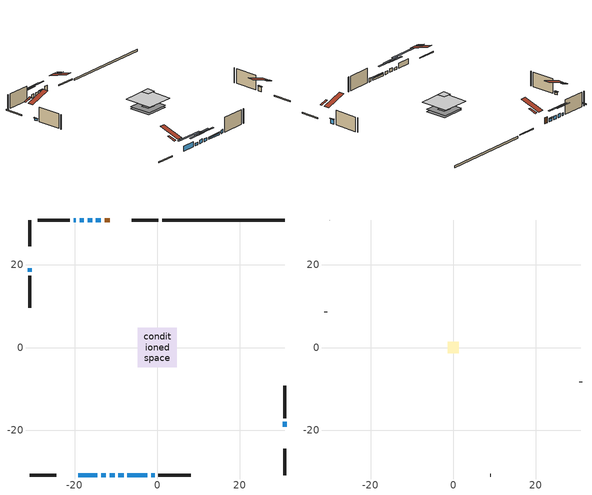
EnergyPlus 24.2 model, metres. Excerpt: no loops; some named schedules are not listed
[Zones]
conditioned space
 floor outside (Floor1 construction): -1.34,-1.34 -1.34,1.34 1.34,1.34 1.34,-1.34 z0.61
 floor adiabatic (Floor3 construction): -3.72,-3.72 -3.72,3.72 3.72,3.72 3.72,-3.72 z0.61
 floor adiabatic (AdiabaticFloorConstruction): -4.76,-4.76 -4.76,4.76 4.76,4.76 4.76,-4.76 z3.05
 floor foundation (Slab1 construction): -3.87,-3.57 -3.87,3.57 3.87,3.57 3.87,-3.57 z0
 wall outside (RimJoist1 construction): 0.22,30.9 -6.16,30.9 / -30.9,-30.9 -24.52,-30.9 / -30.9,30.9 -30.9,24.52 / 30.9,-30.9 30.9,-24.52 z0.61:0.91
 wall outside (AdiabaticWallConstruction 1): -11.49,30.9 -12.78,30.9 z0.61:2.64
 wall outside (AdiabaticWallConstruction): -13.71,30.9 -14.85,30.9 z0.61:1.63; 30.9,-19.19 30.9,-18.02 z0.61:2.08; -15.78,30.9 -16.85,30.9 z0.61:1.78; -17.77,30.9 -18.79,30.9 / -11.54,-30.9 -10.32,-30.9 / -1.44,-30.9 -0.66,-30.9 z0.61:1.83; -19.72,30.9 -20.23,30.9 z0.61:1.43; -30.9,19.19 -30.9,18.33 z0.61:1.27; -19.19,-30.9 -14.54,-30.9 z0.61:2.29; -13.62,-30.9 -12.47,-30.9 z0.61:1.37; -9.39,-30.9 -8.17,-30.9 z0.61:1.51; -7.25,-30.9 -2.37,-30.9 z0.61:1.22
 wall outside (Wall1 construction): -21.16,30.9 -28.95,30.9 / 0.27,-30.9 8.06,-30.9 / -30.9,17.4 -30.9,9.61 / 30.9,-17.09 30.9,-9.3 z0.61:5.49
 wall foundation (FoundationWall1 construction): 30.9,30.9 1.15,30.9 z0:0.61
 window (WindowConstruction): -13.71,30.9 -14.85,30.9 z0.61:1.62
 window (WindowConstruction 4): 30.9,-19.19 30.9,-18.02 z0.61:2.08
 window (WindowConstruction 5): -15.78,30.9 -16.85,30.9 z0.61:1.78
 window (WindowConstruction 6): -17.77,30.9 -18.79,30.9 z0.61:1.83
 window (WindowConstruction 7): -19.72,30.9 -20.23,30.9 z0.61:1.42
 window (WindowConstruction 8): -30.9,19.19 -30.9,18.33 z0.61:1.27
 window (WindowConstruction 9): -19.19,-30.9 -14.54,-30.9 z0.61:2.29
 window (WindowConstruction 10): -13.61,-30.9 -12.47,-30.9 z0.61:1.37
 window (WindowConstruction 1): -11.54,-30.9 -10.32,-30.9 z0.61:1.83
 window (WindowConstruction 2): -9.39,-30.9 -8.17,-30.9 z0.61:1.51
 window (WindowConstruction 3): -7.25,-30.9 -2.37,-30.9 z0.61:1.22
 window (WindowConstruction 11): -1.44,-30.9 -0.66,-30.9 z0.61:1.83
 door (Door): -11.49,30.9 -12.78,30.9 z0.61:2.64
 ceiling adiabatic (AdiabaticFloorConstruction): 4.76,-4.76 4.76,4.76 -4.76,4.76 -4.76,-4.76 z3.05
 roof outside (Roof2 construction): -10.56,30.9,5.49 -10.56,23.85,7.84 -8.7,23.85,7.84 -8.7,30.9,5.49; -20.12,-30.9,5.49 -20.12,-23.85,7.84 -21.98,-23.85,7.84 -21.98,-30.9,5.49; -30.9,20.12,5.49 -23.85,20.12,7.84 -23.85,21.98,7.84 -30.9,21.98,5.49; 30.9,-20.12,5.49 23.85,-20.12,7.84 23.85,-21.98,7.84 30.9,-21.98,5.49
attic - vented
 floor to conditioned space (Floor2 construction Reversed): -1.34,-1.34 -1.34,1.34 1.34,1.34 1.34,-1.34 z5.49
 wall outside (Wall4 construction): -29.88,30.9 -29.97,30.9 / 8.99,-30.9 9.08,-30.9 / -30.9,8.68 -30.9,8.58 / 30.9,-8.38 30.9,-8.28 z0.61:5.49
 roof outside (Roof1 construction): -7.77,30.9,5.49 -7.77,28.3,6.35 -7.08,28.3,6.35 -7.08,30.9,5.49; -22.91,-30.9,5.49 -22.91,-28.3,6.35 -23.59,-28.3,6.35 -23.59,-30.9,5.49; -30.9,22.91,5.49 -28.3,22.91,6.35 -28.3,23.59,6.35 -30.9,23.59,5.49; 30.9,-22.91,5.49 28.3,-22.91,6.35 28.3,-23.59,6.35 30.9,-23.59,5.49
shading: -15.05,30.9 -13.51,30.9 -13.51,31.31 -15.05,31.31 z1.83; 30.9,-17.82 30.9,-19.39 31.31,-19.39 31.31,-17.82 z2.28; -19.47,30.9 -13.16,30.9 -13.16,31.31 -19.47,31.31 z4.4; -21.41,30.9 -15.15,30.9 -15.15,31.31 -21.41,31.31 z4.45; -22.85,30.9 -17.1,30.9 -17.1,31.31 -22.85,31.31 z4.05; -30.9,18.13 -30.9,19.39 -31.31,19.39 -31.31,18.13 z1.47; -11.92,-30.9 -21.81,-30.9 -21.81,-31.31 -11.92,-31.31 z4.91; -9.85,-30.9 -16.24,-30.9 -16.24,-31.31 -9.85,-31.31 z3.99; -7.7,-30.9 -14.16,-30.9 -14.16,-31.31 -7.7,-31.31 z4.45; -5.55,-30.9 -12.01,-30.9 -12.01,-31.31 -5.55,-31.31 z4.13; -2.17,-30.9 -7.45,-30.9 -7.45,-31.31 -2.17,-31.31 z1.42
[Building]
Building 1: Terrain=Suburbs
[Site:Location]
Quebec Intl AP_QC: Latitude {deg}=46.8; Longitude {deg}=-71.38; Time Zone {hr}=-5; Elevation {m}=74; Keep Site Location Information=Yes
[Site:GroundTemperature:Shallow]
0.0108218, -2.24938, -2.43038, -1.3578, 2.94801, 7.23376, 10.9493, 13.303, 13.5029, 11.5886, 7.96783, 3.81355
[Site:WaterMainsTemperature]
Calculation Method=Schedule; Temperature Schedule=mains temperature schedule
[Material] Roughness=Rough; Thermal Absorptance=0.9
Name | Thickness {m} | Conductivity {W/m-K} | Density {kg/m3} | Specific Heat {J/kg-K} | Solar Absorptance | Visible Absorptance
asphalt or fiberglass shingles | 0.00635 | 0.162714 | 1121.4 | 1465.45 | 0.4 | 0.4
ceiling stud and cavity | 0.1397 | 0.113339 | 65.682 | 1177.47 | 0.7 | 0.7
concrete 4.0 in. | 0.1016 | 1.803125 | 2242.8 | 837.4 | 0.7 | 0.7
concrete 8.0 in. | 0.2032 | 1.803125 | 2242.8 | 837.4 | 0.7 | 0.7
door material | 0.04445 | 0.0451087 | 512.64 | 1214.23 | 0.7 | 0.7
exterior vertical ins | 0.00171011 | 0.029427 | 32.04 | 1214.23 | 0.7 | 0.7
floor covering | 0.0127 | 0.0433444 | 54.468 | 1339.84 | 0.6 | 0.6
floor covering 1 | 0.0127 | 9.015625 | 54.468 | 1339.84 | 0.6 | 0.6
floor rigid ins; wall rigid ins | 0.512978 | 0.029427 | 32.04 | 1214.23 | 0.7 | 0.7
floor stud and cavity | 0.1397 | 0.104778 | 92.3553 | 1139.71 | 0.7 | 0.7
floor stud and cavity 1 | 0.0889 | 0.340671 | 50.32683 | 1063.81 | 0.7 | 0.7
floor stud and cavity 2 | 0.1397 | 1.75129 | 37.0049 | 1207.88 | 0.7 | 0.7
furniture material conditioned space 1 | 0.1524 | 0.115458 | 640.8 | 1214.23 | 0.6 | 0.6
gypsum board | 0.0127 | 0.160291 | 801 | 837.4 | 0.6 | 0.6
gypsum board 1 | 0.0127 | 0.160291 | 801 | 837.4 | 0.7 | 0.7
osb sheathing 0.5 in. | 0.0127 | 0.115458 | 512.64 | 1214.23 | 0.7 | 0.7
osb sheathing 0.75 in. | 0.01905 | 0.115458 | 512.64 | 1214.23 | 0.7 | 0.7
rim joist stud and cavity | 0.0508 | 0.177588 | 50.32683 | 1063.81 | 0.6 | 0.6
roof stud and cavity | 0.2032 | 0.162356 | 78.34581 | 1123.46 | 0.7 | 0.7
slab rigid ins | 0.0515041 | 0.029427 | 32.04 | 1214.23 | 0.7 | 0.7
wall stud and cavity | 0.1397 | 0.232668 | 139.0536 | 1170.24 | 0.7 | 0.7
wall stud and cavity 1 | 0.0889 | 6.1454 | 50.32683 | 1063.81 | 0.6 | 0.6
wall stud and cavity 2 | 0.0889 | 0.380278 | 52.3479 | 1209.89 | 0.7 | 0.7
wall stud and cavity 3 | 0.0889 | 0.391764 | 83.0341 | 1211.67 | 0.7 | 0.7
wood siding | 0.0254 | 0.102417 | 544.68 | 1172.36 | 0.4 | 0.4
wood siding 1 | 0.00254 | 0.102417 | 544.68 | 1172.36 | 0.4 | 0.4
wood siding 2; wood siding 3; wood siding 4 | 0.0254 | 0.102417 | 544.68 | 1172.36 | 0.7 | 0.7
[WindowMaterial:SimpleGlazingSystem]
Name | U-Factor {W/m2-K} | Solar Heat Gain Coefficient
WindowMaterial | 3.30232 | 0.65
WindowMaterial 1 | 3.30119 | 0.67
WindowMaterial 10 | 6.78351 | 0.73
WindowMaterial 2 | 3.30346 | 0.65
WindowMaterial 3 | 3.308 | 0.62
WindowMaterial 4 | 3.30005 | 0.67
WindowMaterial 5 | 3.30232 | 0.66
WindowMaterial 6 | 3.30687 | 0.58
WindowMaterial 7 | 3.30573 | 0.61
WindowMaterial 8 | 3.296079 | 0.7
WindowMaterial 9 | 3.304596 | 0.64
[Construction]
AdiabaticFloorConstruction: floor stud and cavity 2, floor rigid ins, osb sheathing 0.75 in., floor covering
AdiabaticWallConstruction: wood siding 3, wall rigid ins, wall stud and cavity 2, gypsum board
AdiabaticWallConstruction 1: wood siding 4, wall rigid ins, wall stud and cavity 2, gypsum board
Door: door material
Floor1 construction: floor stud and cavity, osb sheathing 0.75 in., floor covering
Floor2 construction Reversed: gypsum board, ceiling stud and cavity
Floor3 construction: floor stud and cavity 1, floor covering 1
FoundationWall1 construction: concrete 8.0 in., gypsum board 1
furniture construction conditioned space 1: furniture material conditioned space 1
PartitionWallConstruction: gypsum board, wall stud and cavity 3, gypsum board
RimJoist1 construction: wood siding 2, rim joist stud and cavity
Roof1 construction: asphalt or fiberglass shingles
Roof2 construction: asphalt or fiberglass shingles, osb sheathing 0.75 in., roof stud and cavity, gypsum board
Slab1 construction: slab rigid ins, concrete 4.0 in.
Wall1 construction: wood siding, osb sheathing 0.5 in., wall stud and cavity, gypsum board
Wall4 construction: wood siding 1, wall stud and cavity 1
WindowConstruction: WindowMaterial
WindowConstruction 1: WindowMaterial 1
WindowConstruction 10: WindowMaterial 9
WindowConstruction 11: WindowMaterial 10
WindowConstruction 2: WindowMaterial 2
WindowConstruction 3: WindowMaterial 3
WindowConstruction 4: WindowMaterial 4
WindowConstruction 5; WindowConstruction 6: WindowMaterial 5
WindowConstruction 7: WindowMaterial 6
WindowConstruction 8: WindowMaterial 7
WindowConstruction 9: WindowMaterial 8
[Zone] Multiplier=1; Part of Total Floor Area=Yes
Name | Volume {m3}
attic - vented | 1.00765
conditioned space | 506.5
[Space]
Name | Zone | Volume {m3}
attic - vented 1 | attic - vented | 1.00765
conditioned space 1 | conditioned space | 506.5
[ZoneInfiltration:EffectiveLeakageArea]
infil attic - vented 1: Zone or Space=attic - vented 1; Schedule=Always On Discrete; Effective Air Leakage Area {cm2}=264; Stack Coefficient=0.000399493; Wind Coefficient=1.35044e-05
[ZoneMixing]
whole house fan mix: Zone or Space=attic - vented; Schedule=Always On Continuous; Design Flow Rate Calculation Method=Flow/Zone; Design Flow Rate {m3/s}=0; Source Zone or Space=conditioned space
[SurfaceProperty:ExposedFoundationPerimeter]
Slab1: Exposed Perimeter Calculation Method=TotalExposedPerimeter; Total Exposed Perimeter {m}=29.749
[InternalMass] Zone or ZoneList=conditioned space; Space or SpaceList=conditioned space 1
Name | Construction | Surface Area {m2}
furniture mass conditioned space 1 | furniture construction conditioned space 1 | 83.3161
partition wall mass | PartitionWallConstruction | 153.07
[Lights]
interior lighting: Zone or ZoneList or Space or SpaceList=conditioned space 1; Schedule=interior lighting schedule; Design Level Calculation Method=LightingLevel; Lighting Level {W}=343.2; Return Air Fraction=0; Fraction Radiant=0.6; Fraction Visible=0.2; Fraction Replaceable=1
[People]
occupants: Zone or ZoneList or Space or SpaceList=conditioned space 1; Number of People Schedule=occupants schedule; Number of People Calculation Method=People; Number of People=3; Fraction Radiant=0.314171; Sensible Heat Fraction=0.56303; Activity Level Schedule=occupants activity schedule; Carbon Dioxide Generation Rate {m3/s-W}=0; Enable ASHRAE 55 Comfort Warnings=No; Mean Radiant Temperature Calculation Type=EnclosureAveraged
[ElectricEquipment] Zone or ZoneList or Space or SpaceList=conditioned space 1; Design Level Calculation Method=EquipmentLevel
Name | Schedule | Design Level {W} | Fraction Latent | Fraction Radiant | Fraction Lost
clothes dryer | clothes dryer schedule | 140.772 | 0.015 | 0.081 | 0.85
clothes washer | clothes washer schedule | 32.1985 | 0.03 | 0.162 | 0.7
cooking range | cooking range schedule | 215.147 | 0.08 | 0.432 | 0.2
dishwasher | dishwasher schedule | 66.8632 | 0.3 | 0.18 | 0.4
fridge | fridge schedule | 72.9452 | 0 | 0.6 | 0
mech vent bath fan 0 | mech vent bath fan 0 schedule | 50.2 | 0 | 0 | 1
mech vent house fan | mech vent house fan schedule | 0 | 0 | 0 | 1
mech vent house fan cfis | mech vent house fan cfis schedule | 0 | 0 | 0 | 0
misc plug loads | misc plug loads schedule | 494.7 | 0.045 | 0.513 | 0.1
whole house fan | Always On Discrete | 0 | 0 | 0 | 1
[OtherEquipment] Zone or ZoneList or Space or SpaceList=conditioned space 1; Design Level Calculation Method=EquipmentLevel
Name | Fuel Type | Schedule | Design Level {W} | Fraction Latent | Fraction Radiant | Fraction Lost
clothes dryer 1 | Electricity | clothes dryer schedule | 0 | 0.015 | 0.081 | 0.85
cooking range 1 | Electricity | cooking range schedule | 0 | 0.08 | 0.432 | 0.2
general water use latent | None | general water use schedule | 62.594 | 1 | 0 | 0
general water use sensible | None | general water use schedule | -61.6891 | 0 | 0.6 | 0
mech vent house fan latent load | None | Always On Discrete | 0 | 1 | 0 | 0
mech vent house fan sensible load | None | Always On Discrete | 0 | 0 | 0 | 0
water heater energy adjustment1 | Electricity | Always On Discrete | 0.01 | 0 | 0 | 1
[ZoneInfiltration:DesignFlowRate] Zone or ZoneList or Space or SpaceList=conditioned space 1; Schedule=Always On Discrete; Design Flow Rate Calculation Method=Flow/Zone; Design Flow Rate {m3/s}=0
infil flow; natural vent flow; whole house fan flow
[Foundation:Kiva]
Foundation Kiva 1: Initial Indoor Air Temperature {C}=18; Wall Height Above Grade {m}=0.609996; Wall Depth Below Slab {m}=0.2032; Custom Block Material Name 1=exterior vertical ins; Custom Block Depth 1 {m}=0.609996; Custom Block X Position 1 {m}=0.2159; Custom Block Z Position 1 {m}=0
[Foundation:Kiva:Settings]
Soil Conductivity {W/m-K}=0.849921; Soil Density {kg/m3}=1842.3; Soil Specific Heat {J/kg-K}=418.7; Ground Solar Absorptivity=0.9; Ground Thermal Absorptivity=0.9; Ground Surface Roughness {m}=0.03; Far-Field Width {m}=40; Deep-Ground Boundary Condition=ZeroFlux; Deep-Ground Depth {m}=40; Minimum Cell Dimension {m}=0.2; Maximum Cell Growth Coefficient=3; Simulation Timestep=Timestep
[Exterior:Lights]
exterior lighting: Schedule=exterior lighting schedule; Design Level {W}=75.6
[Schedule:Constant]
Name | Hourly Value
Always On Continuous; mech vent house fan schedule; mech vent house fan cfis schedule; Always On Discrete | 1
occupants activity schedule | 117.228
fridge schedule | 0
[Schedule:Week:Daily]
interior lighting schedule Week Rule - Jan1-Jan27: interior lighting schedule day, interior lighting schedule day, interior lighting schedule day, interior lighting schedule day, interior lighting schedule day, interior lighting schedule day, interior lighting schedule day, interior lighting schedule default day, interior lighting schedule default day, interior lighting schedule default day, interior lighting schedule default day, interior lighting schedule default day
interior lighting schedule Week Rule - Jan28-Feb3: interior lighting schedule day, interior lighting schedule day, interior lighting schedule day, interior lighting schedule day, interior lighting schedule day 1, interior lighting schedule day 1, interior lighting schedule day 1, interior lighting schedule default day, interior lighting schedule default day, interior lighting schedule default day, interior lighting schedule default day, interior lighting schedule default day
interior lighting schedule Week Rule - Feb4-Feb24: interior lighting schedule day 1, interior lighting schedule day 1, interior lighting schedule day 1, interior lighting schedule day 1, interior lighting schedule day 1, interior lighting schedule day 1, interior lighting schedule day 1, interior lighting schedule default day, interior lighting schedule default day, interior lighting schedule default day, interior lighting schedule default day, interior lighting schedule default day
interior lighting schedule Week Rule - Feb25-Mar3: interior lighting schedule day 1, interior lighting schedule day 1, interior lighting schedule day 1, interior lighting schedule day 1, interior lighting schedule day 2, interior lighting schedule day 2, interior lighting schedule day 2, interior lighting schedule default day, interior lighting schedule default day, interior lighting schedule default day, interior lighting schedule default day, interior lighting schedule default day
interior lighting schedule Week Rule - Mar4-Mar31: interior lighting schedule day 2, interior lighting schedule day 2, interior lighting schedule day 2, interior lighting schedule day 2, interior lighting schedule day 2, interior lighting schedule day 2, interior lighting schedule day 2, interior lighting schedule default day, interior lighting schedule default day, interior lighting schedule default day, interior lighting schedule default day, interior lighting schedule default day
interior lighting schedule Week Rule - Apr1-Apr28: interior lighting schedule day 3, interior lighting schedule day 3, interior lighting schedule day 3, interior lighting schedule day 3, interior lighting schedule day 3, interior lighting schedule day 3, interior lighting schedule day 3, interior lighting schedule default day, interior lighting schedule default day, interior lighting schedule default day, interior lighting schedule default day, interior lighting schedule default day
interior lighting schedule Week Rule - Apr29-May5: interior lighting schedule day 3, interior lighting schedule day 3, interior lighting schedule day 4, interior lighting schedule day 4, interior lighting schedule day 4, interior lighting schedule day 4, interior lighting schedule day 4, interior lighting schedule default day, interior lighting schedule default day, interior lighting schedule default day, interior lighting schedule default day, interior lighting schedule default day
interior lighting schedule Week Rule - May6-May26: interior lighting schedule day 4, interior lighting schedule day 4, interior lighting schedule day 4, interior lighting schedule day 4, interior lighting schedule day 4, interior lighting schedule day 4, interior lighting schedule day 4, interior lighting schedule default day, interior lighting schedule default day, interior lighting schedule default day, interior lighting schedule default day, interior lighting schedule default day
interior lighting schedule Week Rule - May27-Jun2: interior lighting schedule day 4, interior lighting schedule day 4, interior lighting schedule day 4, interior lighting schedule day 4, interior lighting schedule day 4, interior lighting schedule day 5, interior lighting schedule day 5, interior lighting schedule default day, interior lighting schedule default day, interior lighting schedule default day, interior lighting schedule default day, interior lighting schedule default day
interior lighting schedule Week Rule - Jun3-Jun30: interior lighting schedule day 5, interior lighting schedule day 5, interior lighting schedule day 5, interior lighting schedule day 5, interior lighting schedule day 5, interior lighting schedule day 5, interior lighting schedule day 5, interior lighting schedule default day, interior lighting schedule default day, interior lighting schedule default day, interior lighting schedule default day, interior lighting schedule default day
interior lighting schedule Week Rule - Jul1-Jul28: interior lighting schedule day 6, interior lighting schedule day 6, interior lighting schedule day 6, interior lighting schedule day 6, interior lighting schedule day 6, interior lighting schedule day 6, interior lighting schedule day 6, interior lighting schedule default day, interior lighting schedule default day, interior lighting schedule default day, interior lighting schedule default day, interior lighting schedule default day
interior lighting schedule Week Rule - Jul29-Aug4: interior lighting schedule day 6, interior lighting schedule day 6, interior lighting schedule day 6, interior lighting schedule day 7, interior lighting schedule day 7, interior lighting schedule day 7, interior lighting schedule day 7, interior lighting schedule default day, interior lighting schedule default day, interior lighting schedule default day, interior lighting schedule default day, interior lighting schedule default day
interior lighting schedule Week Rule - Aug5-Aug25: interior lighting schedule day 7, interior lighting schedule day 7, interior lighting schedule day 7, interior lighting schedule day 7, interior lighting schedule day 7, interior lighting schedule day 7, interior lighting schedule day 7, interior lighting schedule default day, interior lighting schedule default day, interior lighting schedule default day, interior lighting schedule default day, interior lighting schedule default day
interior lighting schedule Week Rule - Aug26-Sep1: interior lighting schedule day 7, interior lighting schedule day 7, interior lighting schedule day 7, interior lighting schedule day 7, interior lighting schedule day 7, interior lighting schedule day 7, interior lighting schedule day 8, interior lighting schedule default day, interior lighting schedule default day, interior lighting schedule default day, interior lighting schedule default day, interior lighting schedule default day
interior lighting schedule Week Rule - Sep2-Sep29: interior lighting schedule day 8, interior lighting schedule day 8, interior lighting schedule day 8, interior lighting schedule day 8, interior lighting schedule day 8, interior lighting schedule day 8, interior lighting schedule day 8, interior lighting schedule default day, interior lighting schedule default day, interior lighting schedule default day, interior lighting schedule default day, interior lighting schedule default day
interior lighting schedule Week Rule - Sep30-Oct6: interior lighting schedule day 8, interior lighting schedule day 9, interior lighting schedule day 9, interior lighting schedule day 9, interior lighting schedule day 9, interior lighting schedule day 9, interior lighting schedule day 9, interior lighting schedule default day, interior lighting schedule default day, interior lighting schedule default day, interior lighting schedule default day, interior lighting schedule default day
interior lighting schedule Week Rule - Oct7-Oct27: interior lighting schedule day 9, interior lighting schedule day 9, interior lighting schedule day 9, interior lighting schedule day 9, interior lighting schedule day 9, interior lighting schedule day 9, interior lighting schedule day 9, interior lighting schedule default day, interior lighting schedule default day, interior lighting schedule default day, interior lighting schedule default day, interior lighting schedule default day
interior lighting schedule Week Rule - Oct28-Nov3: interior lighting schedule day 9, interior lighting schedule day 9, interior lighting schedule day 9, interior lighting schedule day 9, interior lighting schedule day 10, interior lighting schedule day 10, interior lighting schedule day 10, interior lighting schedule default day, interior lighting schedule default day, interior lighting schedule default day, interior lighting schedule default day, interior lighting schedule default day
interior lighting schedule Week Rule - Nov4-Nov24: interior lighting schedule day 10, interior lighting schedule day 10, interior lighting schedule day 10, interior lighting schedule day 10, interior lighting schedule day 10, interior lighting schedule day 10, interior lighting schedule day 10, interior lighting schedule default day, interior lighting schedule default day, interior lighting schedule default day, interior lighting schedule default day, interior lighting schedule default day
interior lighting schedule Week Rule - Nov25-Dec1: interior lighting schedule day 10, interior lighting schedule day 10, interior lighting schedule day 10, interior lighting schedule day 10, interior lighting schedule day 10, interior lighting schedule day 10, interior lighting schedule day 11, interior lighting schedule default day, interior lighting schedule default day, interior lighting schedule default day, interior lighting schedule default day, interior lighting schedule default day
interior lighting schedule Week Rule - Dec2-Dec31: interior lighting schedule day 11, interior lighting schedule day 11, interior lighting schedule day 11, interior lighting schedule day 11, interior lighting schedule day 11, interior lighting schedule day 11, interior lighting schedule day 11, interior lighting schedule default day, interior lighting schedule default day, interior lighting schedule default day, interior lighting schedule default day, interior lighting schedule default day
occupants schedule Week Rule - Jan1-Dec31: occupants schedule day, occupants schedule day, occupants schedule day, occupants schedule day, occupants schedule day, occupants schedule day, occupants schedule day, occupants schedule default day, occupants schedule default day, occupants schedule default day, occupants schedule default day, occupants schedule default day
clothes dryer schedule Week Rule - Jan1-Dec31: clothes dryer schedule day, clothes dryer schedule day, clothes dryer schedule day, clothes dryer schedule day, clothes dryer schedule day, clothes dryer schedule day, clothes dryer schedule day, clothes dryer schedule default day, clothes dryer schedule default day, clothes dryer schedule default day, clothes dryer schedule default day, clothes dryer schedule default day
clothes washer schedule Week Rule - Jan1-Dec31: clothes washer schedule day, clothes washer schedule day, clothes washer schedule day, clothes washer schedule day, clothes washer schedule day, clothes washer schedule day, clothes washer schedule day, clothes washer schedule default day, clothes washer schedule default day, clothes washer schedule default day, clothes washer schedule default day, clothes washer schedule default day
cooking range schedule Week Rule - Jan1-Dec31: cooking range schedule day, cooking range schedule day, cooking range schedule day, cooking range schedule day, cooking range schedule day, cooking range schedule day, cooking range schedule day, cooking range schedule default day, cooking range schedule default day, cooking range schedule default day, cooking range schedule default day, cooking range schedule default day
dishwasher schedule Week Rule - Jan1-Dec31: dishwasher schedule day, dishwasher schedule day, dishwasher schedule day, dishwasher schedule day, dishwasher schedule day, dishwasher schedule day, dishwasher schedule day, dishwasher schedule default day, dishwasher schedule default day, dishwasher schedule default day, dishwasher schedule default day, dishwasher schedule default day
mech vent bath fan 0 schedule Week Rule - Jan1-Dec31: mech vent bath fan 0 schedule day, mech vent bath fan 0 schedule day, mech vent bath fan 0 schedule day, mech vent bath fan 0 schedule day, mech vent bath fan 0 schedule day, mech vent bath fan 0 schedule day, mech vent bath fan 0 schedule day, mech vent bath fan 0 schedule default day, mech vent bath fan 0 schedule default day, mech vent bath fan 0 schedule default day, mech vent bath fan 0 schedule default day, mech vent bath fan 0 schedule default day
misc plug loads schedule Week Rule - Jan1-Dec31: misc plug loads schedule day, misc plug loads schedule day, misc plug loads schedule day, misc plug loads schedule day, misc plug loads schedule day, misc plug loads schedule day, misc plug loads schedule day, misc plug loads schedule default day, misc plug loads schedule default day, misc plug loads schedule default day, misc plug loads schedule default day, misc plug loads schedule default day
general water use schedule Week Rule - Jan1-Dec31: general water use schedule day, general water use schedule day, general water use schedule day, general water use schedule day, general water use schedule day, general water use schedule day, general water use schedule day, general water use schedule default day, general water use schedule default day, general water use schedule default day, general water use schedule default day, general water use schedule default day
exterior lighting schedule Week Rule - Jan1-Jan27: exterior lighting schedule day, exterior lighting schedule day, exterior lighting schedule day, exterior lighting schedule day, exterior lighting schedule day, exterior lighting schedule day, exterior lighting schedule day, exterior lighting schedule default day, exterior lighting schedule default day, exterior lighting schedule default day, exterior lighting schedule default day, exterior lighting schedule default day
exterior lighting schedule Week Rule - Jan28-Feb3: exterior lighting schedule day, exterior lighting schedule day, exterior lighting schedule day, exterior lighting schedule day, exterior lighting schedule day 1, exterior lighting schedule day 1, exterior lighting schedule day 1, exterior lighting schedule default day, exterior lighting schedule default day, exterior lighting schedule default day, exterior lighting schedule default day, exterior lighting schedule default day
exterior lighting schedule Week Rule - Feb4-Feb24: exterior lighting schedule day 1, exterior lighting schedule day 1, exterior lighting schedule day 1, exterior lighting schedule day 1, exterior lighting schedule day 1, exterior lighting schedule day 1, exterior lighting schedule day 1, exterior lighting schedule default day, exterior lighting schedule default day, exterior lighting schedule default day, exterior lighting schedule default day, exterior lighting schedule default day
exterior lighting schedule Week Rule - Feb25-Mar3: exterior lighting schedule day 1, exterior lighting schedule day 1, exterior lighting schedule day 1, exterior lighting schedule day 1, exterior lighting schedule day 2, exterior lighting schedule day 2, exterior lighting schedule day 2, exterior lighting schedule default day, exterior lighting schedule default day, exterior lighting schedule default day, exterior lighting schedule default day, exterior lighting schedule default day
exterior lighting schedule Week Rule - Mar4-Mar31: exterior lighting schedule day 2, exterior lighting schedule day 2, exterior lighting schedule day 2, exterior lighting schedule day 2, exterior lighting schedule day 2, exterior lighting schedule day 2, exterior lighting schedule day 2, exterior lighting schedule default day, exterior lighting schedule default day, exterior lighting schedule default day, exterior lighting schedule default day, exterior lighting schedule default day
exterior lighting schedule Week Rule - Apr1-Apr28: exterior lighting schedule day 3, exterior lighting schedule day 3, exterior lighting schedule day 3, exterior lighting schedule day 3, exterior lighting schedule day 3, exterior lighting schedule day 3, exterior lighting schedule day 3, exterior lighting schedule default day, exterior lighting schedule default day, exterior lighting schedule default day, exterior lighting schedule default day, exterior lighting schedule default day
exterior lighting schedule Week Rule - Apr29-May5: exterior lighting schedule day 3, exterior lighting schedule day 3, exterior lighting schedule day 4, exterior lighting schedule day 4, exterior lighting schedule day 4, exterior lighting schedule day 4, exterior lighting schedule day 4, exterior lighting schedule default day, exterior lighting schedule default day, exterior lighting schedule default day, exterior lighting schedule default day, exterior lighting schedule default day
exterior lighting schedule Week Rule - May6-May26: exterior lighting schedule day 4, exterior lighting schedule day 4, exterior lighting schedule day 4, exterior lighting schedule day 4, exterior lighting schedule day 4, exterior lighting schedule day 4, exterior lighting schedule day 4, exterior lighting schedule default day, exterior lighting schedule default day, exterior lighting schedule default day, exterior lighting schedule default day, exterior lighting schedule default day
exterior lighting schedule Week Rule - May27-Jun2: exterior lighting schedule day 4, exterior lighting schedule day 4, exterior lighting schedule day 4, exterior lighting schedule day 4, exterior lighting schedule day 4, exterior lighting schedule day 5, exterior lighting schedule day 5, exterior lighting schedule default day, exterior lighting schedule default day, exterior lighting schedule default day, exterior lighting schedule default day, exterior lighting schedule default day
exterior lighting schedule Week Rule - Jun3-Jun30: exterior lighting schedule day 5, exterior lighting schedule day 5, exterior lighting schedule day 5, exterior lighting schedule day 5, exterior lighting schedule day 5, exterior lighting schedule day 5, exterior lighting schedule day 5, exterior lighting schedule default day, exterior lighting schedule default day, exterior lighting schedule default day, exterior lighting schedule default day, exterior lighting schedule default day
exterior lighting schedule Week Rule - Jul1-Jul28: exterior lighting schedule day 6, exterior lighting schedule day 6, exterior lighting schedule day 6, exterior lighting schedule day 6, exterior lighting schedule day 6, exterior lighting schedule day 6, exterior lighting schedule day 6, exterior lighting schedule default day, exterior lighting schedule default day, exterior lighting schedule default day, exterior lighting schedule default day, exterior lighting schedule default day
exterior lighting schedule Week Rule - Jul29-Aug4: exterior lighting schedule day 6, exterior lighting schedule day 6, exterior lighting schedule day 6, exterior lighting schedule day 7, exterior lighting schedule day 7, exterior lighting schedule day 7, exterior lighting schedule day 7, exterior lighting schedule default day, exterior lighting schedule default day, exterior lighting schedule default day, exterior lighting schedule default day, exterior lighting schedule default day
exterior lighting schedule Week Rule - Aug5-Aug25: exterior lighting schedule day 7, exterior lighting schedule day 7, exterior lighting schedule day 7, exterior lighting schedule day 7, exterior lighting schedule day 7, exterior lighting schedule day 7, exterior lighting schedule day 7, exterior lighting schedule default day, exterior lighting schedule default day, exterior lighting schedule default day, exterior lighting schedule default day, exterior lighting schedule default day
exterior lighting schedule Week Rule - Aug26-Sep1: exterior lighting schedule day 7, exterior lighting schedule day 7, exterior lighting schedule day 7, exterior lighting schedule day 7, exterior lighting schedule day 7, exterior lighting schedule day 7, exterior lighting schedule day 8, exterior lighting schedule default day, exterior lighting schedule default day, exterior lighting schedule default day, exterior lighting schedule default day, exterior lighting schedule default day
exterior lighting schedule Week Rule - Sep2-Sep29: exterior lighting schedule day 8, exterior lighting schedule day 8, exterior lighting schedule day 8, exterior lighting schedule day 8, exterior lighting schedule day 8, exterior lighting schedule day 8, exterior lighting schedule day 8, exterior lighting schedule default day, exterior lighting schedule default day, exterior lighting schedule default day, exterior lighting schedule default day, exterior lighting schedule default day
exterior lighting schedule Week Rule - Sep30-Oct6: exterior lighting schedule day 8, exterior lighting schedule day 9, exterior lighting schedule day 9, exterior lighting schedule day 9, exterior lighting schedule day 9, exterior lighting schedule day 9, exterior lighting schedule day 9, exterior lighting schedule default day, exterior lighting schedule default day, exterior lighting schedule default day, exterior lighting schedule default day, exterior lighting schedule default day
exterior lighting schedule Week Rule - Oct7-Oct27: exterior lighting schedule day 9, exterior lighting schedule day 9, exterior lighting schedule day 9, exterior lighting schedule day 9, exterior lighting schedule day 9, exterior lighting schedule day 9, exterior lighting schedule day 9, exterior lighting schedule default day, exterior lighting schedule default day, exterior lighting schedule default day, exterior lighting schedule default day, exterior lighting schedule default day
exterior lighting schedule Week Rule - Oct28-Nov3: exterior lighting schedule day 9, exterior lighting schedule day 9, exterior lighting schedule day 9, exterior lighting schedule day 9, exterior lighting schedule day 10, exterior lighting schedule day 10, exterior lighting schedule day 10, exterior lighting schedule default day, exterior lighting schedule default day, exterior lighting schedule default day, exterior lighting schedule default day, exterior lighting schedule default day
exterior lighting schedule Week Rule - Nov4-Nov24: exterior lighting schedule day 10, exterior lighting schedule day 10, exterior lighting schedule day 10, exterior lighting schedule day 10, exterior lighting schedule day 10, exterior lighting schedule day 10, exterior lighting schedule day 10, exterior lighting schedule default day, exterior lighting schedule default day, exterior lighting schedule default day, exterior lighting schedule default day, exterior lighting schedule default day
[Schedule:Year]
interior lighting schedule: interior lighting schedule Week Rule - Jan1-Jan27, 1, 1, 1, 27, interior lighting schedule Week Rule - Jan28-Feb3, 1, 28, 2, 3, interior lighting schedule Week Rule - Feb4-Feb24, 2, 4, 2, 24, interior lighting schedule Week Rule - Feb25-Mar3, 2, 25, 3, 3, interior lighting schedule Week Rule - Mar4-Mar31, 3, 4, 3, 31, interior lighting schedule Week Rule - Apr1-Apr28, 4, 1, 4, 28, interior lighting schedule Week Rule - Apr29-May5, 4, 29, 5, 5, interior lighting schedule Week Rule - May6-May26, 5, 6, 5, 26, interior lighting schedule Week Rule - May27-Jun2, 5, 27, 6, 2, interior lighting schedule Week Rule - Jun3-Jun30, 6, 3, 6, 30, interior lighting schedule Week Rule - Jul1-Jul28, 7, 1, 7, 28, interior lighting schedule Week Rule - Jul29-Aug4, 7, 29, 8, 4, interior lighting schedule Week Rule - Aug5-Aug25, 8, 5, 8, 25, interior lighting schedule Week Rule - Aug26-Sep1, 8, 26, 9, 1, interior lighting schedule Week Rule - Sep2-Sep29, 9, 2, 9, 29, interior lighting schedule Week Rule - Sep30-Oct6, 9, 30, 10, 6, interior lighting schedule Week Rule - Oct7-Oct27, 10, 7, 10, 27, interior lighting schedule Week Rule - Oct28-Nov3, 10, 28, 11, 3, interior lighting schedule Week Rule - Nov4-Nov24, 11, 4, 11, 24, interior lighting schedule Week Rule - Nov25-Dec1, 11, 25, 12, 1, interior lighting schedule Week Rule - Dec2-Dec31, 12, 2, 12, 31
occupants schedule: occupants schedule Week Rule - Jan1-Dec31, 1, 1, 12, 31
clothes dryer schedule: clothes dryer schedule Week Rule - Jan1-Dec31, 1, 1, 12, 31
clothes washer schedule: clothes washer schedule Week Rule - Jan1-Dec31, 1, 1, 12, 31
cooking range schedule: cooking range schedule Week Rule - Jan1-Dec31, 1, 1, 12, 31
dishwasher schedule: dishwasher schedule Week Rule - Jan1-Dec31, 1, 1, 12, 31
mech vent bath fan 0 schedule: mech vent bath fan 0 schedule Week Rule - Jan1-Dec31, 1, 1, 12, 31
misc plug loads schedule: misc plug loads schedule Week Rule - Jan1-Dec31, 1, 1, 12, 31
general water use schedule: general water use schedule Week Rule - Jan1-Dec31, 1, 1, 12, 31
exterior lighting schedule: exterior lighting schedule Week Rule - Jan1-Jan27, 1, 1, 1, 27, exterior lighting schedule Week Rule - Jan28-Feb3, 1, 28, 2, 3, exterior lighting schedule Week Rule - Feb4-Feb24, 2, 4, 2, 24, exterior lighting schedule Week Rule - Feb25-Mar3, 2, 25, 3, 3, exterior lighting schedule Week Rule - Mar4-Mar31, 3, 4, 3, 31, exterior lighting schedule Week Rule - Apr1-Apr28, 4, 1, 4, 28, exterior lighting schedule Week Rule - Apr29-May5, 4, 29, 5, 5, exterior lighting schedule Week Rule - May6-May26, 5, 6, 5, 26, exterior lighting schedule Week Rule - May27-Jun2, 5, 27, 6, 2, exterior lighting schedule Week Rule - Jun3-Jun30, 6, 3, 6, 30, exterior lighting schedule Week Rule - Jul1-Jul28, 7, 1, 7, 28, exterior lighting schedule Week Rule - Jul29-Aug4, 7, 29, 8, 4, exterior lighting schedule Week Rule - Aug5-Aug25, 8, 5, 8, 25, exterior lighting schedule Week Rule - Aug26-Sep1, 8, 26, 9, 1, exterior lighting schedule Week Rule - Sep2-Sep29, 9, 2, 9, 29, exterior lighting schedule Week Rule - Sep30-Oct6, 9, 30, 10, 6, exterior lighting schedule Week Rule - Oct7-Oct27, 10, 7, 10, 27, exterior lighting schedule Week Rule - Oct28-Nov3, 10, 28, 11, 3, exterior lighting schedule Week Rule - Nov4-Nov24, 11, 4, 11, 24, exterior lighting schedule Week Rule - Nov25-Dec1, 11, 25, 12, 1, exterior lighting schedule Week Rule - Dec2-Dec31, 12, 2, 12, 31
[Schedule:Compact]
mains temperature schedule: Through: 01/01, For: AllDays, Until: 24:00, 5.175, Through: 01/02, For: AllDays, Until: 24:00, 5.10167, Through: 01/03, For: AllDays, Until: 24:00, 5.02889, Through: 01/04, For: AllDays, Until: 24:00, 4.95778, Through: 01/05, For: AllDays, Until: 24:00, 4.88778, Through: 01/06, For: AllDays, Until: 24:00, 4.81833, Through: 01/07, For: AllDays, Until: 24:00, 4.75056, Through: 01/08, For: AllDays, Until: 24:00, 4.68389, Through: 01/09, For: AllDays, Until: 24:00, 4.61833, Through: 01/10, For: AllDays, Until: 24:00, 4.55389, Through: 01/11, For: AllDays, Until: 24:00, 4.49056, Through: 01/12, For: AllDays, Until: 24:00, 4.42889, Through: 01/13, For: AllDays, Until: 24:00, 4.36778, Through: 01/14, For: AllDays, Until: 24:00, 4.30889, Through: 01/15, For: AllDays, Until: 24:00, 4.25056, Through: 01/16, For: AllDays, Until: 24:00, 4.19389, Through: 01/17, For: AllDays, Until: 24:00, 4.13833, Through: 01/18, For: AllDays, Until: 24:00, 4.08444, Through: 01/19, For: AllDays, Until: 24:00, 4.03167, Through: 01/20, For: AllDays, Until: 24:00, 3.98056, Through: 01/21, For: AllDays, Until: 24:00, 3.93056, Through: 01/22, For: AllDays, Until: 24:00, 3.88222, Through: 01/23, For: AllDays, Until: 24:00, 3.835, Through: 01/24, For: AllDays, Until: 24:00, 3.78944, Through: 01/25, For: AllDays, Until: 24:00, 3.74556, Through: 01/26, For: AllDays, Until: 24:00, 3.70278, Through: 01/27, For: AllDays, Until: 24:00, 3.66167, Through: 01/28, For: AllDays, Until: 24:00, 3.62167, Through: 01/29, For: AllDays, Until: 24:00, 3.58389, Through: 01/30, For: AllDays, Until: 24:00, 3.54722, Through: 01/31, For: AllDays, Until: 24:00, 3.51167, Through: 02/01, For: AllDays, Until: 24:00, 3.47833, Through: 02/02, For: AllDays, Until: 24:00, 3.44611, Through: 02/03, For: AllDays, Until: 24:00, 3.41556, Through: 02/04, For: AllDays, Until: 24:00, 3.38667, Through: 02/05, For: AllDays, Until: 24:00, 3.35944, Through: 02/06, For: AllDays, Until: 24:00, 3.33389, Through: 02/07, For: AllDays, Until: 24:00, 3.30944, Through: 02/08, For: AllDays, Until: 24:00, 3.28667, Through: 02/09, For: AllDays, Until: 24:00, 3.26611, Through: 02/10, For: AllDays, Until: 24:00, 3.24667, Through: 02/11, For: AllDays, Until: 24:00, 3.22889, Through: 02/12, For: AllDays, Until: 24:00, 3.21278, Through: 02/13, For: AllDays, Until: 24:00, 3.19833, Through: 02/14, For: AllDays, Until: 24:00, 3.18556, Through: 02/15, For: AllDays, Until: 24:00, 3.17389, Through: 02/16, For: AllDays, Until: 24:00, 3.16444, Through: 02/17, For: AllDays, Until: 24:00, 3.15667, Through: 02/18, For: AllDays, Until: 24:00, 3.15056, Through: 02/19, For: AllDays, Until: 24:00, 3.14556, Through: 02/20, For: AllDays, Until: 24:00, 3.14278, Through: 02/21, For: AllDays, Until: 24:00, 3.14111, Through: 02/22, For: AllDays, Until: 24:00, 3.14167, Through: 02/23, For: AllDays, Until: 24:00, 3.14333, Through: 02/24, For: AllDays, Until: 24:00, 3.14722, Through: 02/25, For: AllDays, Until: 24:00, 3.15222, Through: 02/26, For: AllDays, Until: 24:00, 3.15944, Through: 02/27, For: AllDays, Until: 24:00, 3.16778, Through: 02/28, For: AllDays, Until: 24:00, 3.17778, Through: 03/01, For: AllDays, Until: 24:00, 3.18944, Through: 03/02, For: AllDays, Until: 24:00, 3.20333, Through: 03/03, For: AllDays, Until: 24:00, 3.21833, Through: 03/04, For: AllDays, Until: 24:00, 3.235, Through: 03/05, For: AllDays, Until: 24:00, 3.25333, Through: 03/06, For: AllDays, Until: 24:00, 3.27333, Through: 03/07, For: AllDays, Until: 24:00, 3.29444, Through: 03/08, For: AllDays, Until: 24:00, 3.31778, Through: 03/09, For: AllDays, Until: 24:00, 3.34222, Through: 03/10, For: AllDays, Until: 24:00, 3.36889, Through: 03/11, For: AllDays, Until: 24:00, 3.39667, Through: 03/12, For: AllDays, Until: 24:00, 3.42611, Through: 03/13, For: AllDays, Until: 24:00, 3.45722, Through: 03/14, For: AllDays, Until: 24:00, 3.49, Through: 03/15, For: AllDays, Until: 24:00, 3.52389, Through: 03/16, For: AllDays, Until: 24:00, 3.55944, Through: 03/17, For: AllDays, Until: 24:00, 3.59667, Through: 03/18, For: AllDays, Until: 24:00, 3.63556, Through: 03/19, For: AllDays, Until: 24:00, 3.67556, Through: 03/20, For: AllDays, Until: 24:00, 3.71722, Through: 03/21, For: AllDays, Until: 24:00, 3.76056, Through: 03/22, For: AllDays, Until: 24:00, 3.80556, Through: 03/23, For: AllDays, Until: 24:00, 3.85111, Through: 03/24, For: AllDays, Until: 24:00, 3.89889, Through: 03/25, For: AllDays, Until: 24:00, 3.94778, Through: 03/26, For: AllDays, Until: 24:00, 3.99833, Through: 03/27, For: AllDays, Until: 24:00, 4.05, Through: 03/28, For: AllDays, Until: 24:00, 4.10333, Through: 03/29, For: AllDays, Until: 24:00, 4.15778, Through: 03/30, For: AllDays, Until: 24:00, 4.21333, Through: 03/31, For: AllDays, Until: 24:00, 4.27056, Through: 04/01, For: AllDays, Until: 24:00, 4.32944, Through: 04/02, For: AllDays, Until: 24:00, 4.38889, Through: 04/03, For: AllDays, Until: 24:00, 4.45, Through: 04/04, For: AllDays, Until: 24:00, 4.51222, Through: 04/05, For: AllDays, Until: 24:00, 4.57611, Through: 04/06, For: AllDays, Until: 24:00, 4.64056, Through: 04/07, For: AllDays, Until: 24:00, 4.70667, Through: 04/08, For: AllDays, Until: 24:00, 4.77389, Through: 04/09, For: AllDays, Until: 24:00, 4.84222, Through: 04/10, For: AllDays, Until: 24:00, 4.91167, Through: 04/11, For: AllDays, Until: 24:00, 4.98278, Through: 04/12, For: AllDays, Until: 24:00, 5.05444, Through: 04/13, For: AllDays, Until: 24:00, 5.12722, Through: 04/14, For: AllDays, Until: 24:00, 5.20111, Through: 04/15, For: AllDays, Until: 24:00, 5.27611, Through: 04/16, For: AllDays, Until: 24:00, 5.35167, Through: 04/17, For: AllDays, Until: 24:00, 5.42889, Through: 04/18, For: AllDays, Until: 24:00, 5.50667, Through: 04/19, For: AllDays, Until: 24:00, 5.58556, Through: 04/20, For: AllDays, Until: 24:00, 5.665, Through: 04/21, For: AllDays, Until: 24:00, 5.74611, Through: 04/22, For: AllDays, Until: 24:00, 5.82722, Through: 04/23, For: AllDays, Until: 24:00, 5.91, Through: 04/24, For: AllDays, Until: 24:00, 5.99278, Through: 04/25, For: AllDays, Until: 24:00, 6.07722, Through: 04/26, For: AllDays, Until: 24:00, 6.16167, Through: 04/27, For: AllDays, Until: 24:00, 6.24722, Through: 04/28, For: AllDays, Until: 24:00, 6.33389, Through: 04/29, For: AllDays, Until: 24:00, 6.42056, Through: 04/30, For: AllDays, Until: 24:00, 6.50833, Through: 05/01, For: AllDays, Until: 24:00, 6.59667, Through: 05/02, For: AllDays, Until: 24:00, 6.68556, Through: 05/03, For: AllDays, Until: 24:00, 6.775, Through: 05/04, For: AllDays, Until: 24:00, 6.86556, Through: 05/05, For: AllDays, Until: 24:00, 6.95611, Through: 05/06, For: AllDays, Until: 24:00, 7.04722, Through: 05/07, For: AllDays, Until: 24:00, 7.13889, Through: 05/08, For: AllDays, Until: 24:00, 7.23111, Through: 05/09, For: AllDays, Until: 24:00, 7.32333, Through: 05/10, For: AllDays, Until: 24:00, 7.41667, Through: 05/11, For: AllDays, Until: 24:00, 7.51, Through: 05/12, For: AllDays, Until: 24:00, 7.60389, Through: 05/13, For: AllDays, Until: 24:00, 7.69778, Through: 05/14, For: AllDays, Until: 24:00, 7.79222, Through: 05/15, For: AllDays, Until: 24:00, 7.88667, Through: 05/16, For: AllDays, Until: 24:00, 7.98167, Through: 05/17, For: AllDays, Until: 24:00, 8.07667, Through: 05/18, For: AllDays, Until: 24:00, 8.17167, Through: 05/19, For: AllDays, Until: 24:00, 8.26722, Through: 05/20, For: AllDays, Until: 24:00, 8.36278, Through: 05/21, For: AllDays, Until: 24:00, 8.45833, Through: 05/22, For: AllDays, Until: 24:00, 8.55444, Through: 05/23, For: AllDays, Until: 24:00, 8.65, Through: 05/24, For: AllDays, Until: 24:00, 8.74611, Through: 05/25, For: AllDays, Until: 24:00, 8.84167, Through: 05/26, For: AllDays, Until: 24:00, 8.93722, Through: 05/27, For: AllDays, Until: 24:00, 9.03333, Through: 05/28, For: AllDays, Until: 24:00, 9.12889, Through: 05/29, For: AllDays, Until: 24:00, 9.22389, Through: 05/30, For: AllDays, Until: 24:00, 9.31944, Through: 05/31, For: AllDays, Until: 24:00, 9.41444, Through: 06/01, For: AllDays, Until: 24:00, 9.50944, Through: 06/02, For: AllDays, Until: 24:00, 9.60389, Through: 06/03, For: AllDays, Until: 24:00, 9.69833, Through: 06/04, For: AllDays, Until: 24:00, 9.79278, Through: 06/05, For: AllDays, Until: 24:00, 9.88667, Through: 06/06, For: AllDays, Until: 24:00, 9.98, Through: 06/07, For: AllDays, Until: 24:00, 10.0728, Through: 06/08, For: AllDays, Until: 24:00, 10.1656, Through: 06/09, For: AllDays, Until: 24:00, 10.2578, Through: 06/10, For: AllDays, Until: 24:00, 10.3494, Through: 06/11, For: AllDays, Until: 24:00, 10.4411, Through: 06/12, For: AllDays, Until: 24:00, 10.5317, Through: 06/13, For: AllDays, Until: 24:00, 10.6222, Through: 06/14, For: AllDays, Until: 24:00, 10.7117, Through: 06/15, For: AllDays, Until: 24:00, 10.8006, Through: 06/16, For: AllDays, Until: 24:00, 10.8889, Through: 06/17, For: AllDays, Until: 24:00, 10.9772, Through: 06/18, For: AllDays, Until: 24:00, 11.0639, Through: 06/19, For: AllDays, Until: 24:00, 11.1506, Through: 06/20, For: AllDays, Until: 24:00, 11.2361, Through: 06/21, For: AllDays, Until: 24:00, 11.3211, Through: 06/22, For: AllDays, Until: 24:00, 11.4056, Through: 06/23, For: AllDays, Until: 24:00, 11.4889, Through: 06/24, For: AllDays, Until: 24:00, 11.5711, Through: 06/25, For: AllDays, Until: 24:00, 11.6533, Through: 06/26, For: AllDays, Until: 24:00, 11.7339, Through: 06/27, For: AllDays, Until: 24:00, 11.8139, Through: 06/28, For: AllDays, Until: 24:00, 11.8928, Through: 06/29, For: AllDays, Until: 24:00, 11.9711, Through: 06/30, For: AllDays, Until: 24:00, 12.0483, Through: 07/01, For: AllDays, Until: 24:00, 12.1244, Through: 07/02, For: AllDays, Until: 24:00, 12.1994, Through: 07/03, For: AllDays, Until: 24:00, 12.2733, Through: 07/04, For: AllDays, Until: 24:00, 12.3467, Through: 07/05, For: AllDays, Until: 24:00, 12.4183, Through: 07/06, For: AllDays, Until: 24:00, 12.4894, Through: 07/07, For: AllDays, Until: 24:00, 12.5589, Through: 07/08, For: AllDays, Until: 24:00, 12.6278, Through: 07/09, For: AllDays, Until: 24:00, 12.695, Through: 07/10, For: AllDays, Until: 24:00, 12.7617, Through: 07/11, For: AllDays, Until: 24:00, 12.8267, Through: 07/12, For: AllDays, Until: 24:00, 12.8906, Through: 07/13, For: AllDays, Until: 24:00, 12.9528, Through: 07/14, For: AllDays, Until: 24:00, 13.0144, Through: 07/15, For: AllDays, Until: 24:00, 13.0744, Through: 07/16, For: AllDays, Until: 24:00, 13.1333, Through: 07/17, For: AllDays, Until: 24:00, 13.1906, Through: 07/18, For: AllDays, Until: 24:00, 13.2467, Through: 07/19, For: AllDays, Until: 24:00, 13.3017, Through: 07/20, For: AllDays, Until: 24:00, 13.355, Through: 07/21, For: AllDays, Until: 24:00, 13.4072, Through: 07/22, For: AllDays, Until: 24:00, 13.4578, Through: 07/23, For: AllDays, Until: 24:00, 13.5067, Through: 07/24, For: AllDays, Until: 24:00, 13.5544, Through: 07/25, For: AllDays, Until: 24:00, 13.6011, Through: 07/26, For: AllDays, Until: 24:00, 13.6461, Through: 07/27, For: AllDays, Until: 24:00, 13.6894, Through: 07/28, For: AllDays, Until: 24:00, 13.7317, Through: 07/29, For: AllDays, Until: 24:00, 13.7722, Through: 07/30, For: AllDays, Until: 24:00, 13.8111, Through: 07/31, For: AllDays, Until: 24:00, 13.8489, Through: 08/01, For: AllDays, Until: 24:00, 13.8844, Through: 08/02, For: AllDays, Until: 24:00, 13.9189, Through: 08/03, For: AllDays, Until: 24:00, 13.9522, Through: 08/04, For: AllDays, Until: 24:00, 13.9833, Through: 08/05, For: AllDays, Until: 24:00, 14.0133, Through: 08/06, For: AllDays, Until: 24:00, 14.0411, Through: 08/07, For: AllDays, Until: 24:00, 14.0678, Through: 08/08, For: AllDays, Until: 24:00, 14.0933, Through: 08/09, For: AllDays, Until: 24:00, 14.1167, Through: 08/10, For: AllDays, Until: 24:00, 14.1383, Through: 08/11, For: AllDays, Until: 24:00, 14.1589, Through: 08/12, For: AllDays, Until: 24:00, 14.1772, Through: 08/13, For: AllDays, Until: 24:00, 14.1944, Through: 08/14, For: AllDays, Until: 24:00, 14.21, Through: 08/15, For: AllDays, Until: 24:00, 14.2233, Through: 08/16, For: AllDays, Until: 24:00, 14.2356, Through: 08/17, For: AllDays, Until: 24:00, 14.2461, Through: 08/18, For: AllDays, Until: 24:00, 14.255, Through: 08/19, For: AllDays, Until: 24:00, 14.2622, Through: 08/20, For: AllDays, Until: 24:00, 14.2678, Through: 08/21, For: AllDays, Until: 24:00, 14.2717, Through: 08/22, For: AllDays, Until: 24:00, 14.2739, Through: 08/23, For: AllDays, Until: 24:00, 14.2744, Through: 08/24, For: AllDays, Until: 24:00, 14.2733, Through: 08/25, For: AllDays, Until: 24:00, 14.2711, Through: 08/26, For: AllDays, Until: 24:00, 14.2667, Through: 08/27, For: AllDays, Until: 24:00, 14.2606, Through: 08/28, For: AllDays, Until: 24:00, 14.2528, Through: 08/29, For: AllDays, Until: 24:00, 14.2439, Through: 08/30, For: AllDays, Until: 24:00, 14.2328, Through: 08/31, For: AllDays, Until: 24:00, 14.2206, Through: 09/01, For: AllDays, Until: 24:00, 14.2061, Through: 09/02, For: AllDays, Until: 24:00, 14.1906, Through: 09/03, For: AllDays, Until: 24:00, 14.1728, Through: 09/04, For: AllDays, Until: 24:00, 14.1539, Through: 09/05, For: AllDays, Until: 24:00, 14.1333, Through: 09/06, For: AllDays, Until: 24:00, 14.1111, Through: 09/07, For: AllDays, Until: 24:00, 14.0872, Through: 09/08, For: AllDays, Until: 24:00, 14.0617, Through: 09/09, For: AllDays, Until: 24:00, 14.035, Through: 09/10, For: AllDays, Until: 24:00, 14.0061, Through: 09/11, For: AllDays, Until: 24:00, 13.9761, Through: 09/12, For: AllDays, Until: 24:00, 13.9444, Through: 09/13, For: AllDays, Until: 24:00, 13.9111, Through: 09/14, For: AllDays, Until: 24:00, 13.8761, Through: 09/15, For: AllDays, Until: 24:00, 13.84, Through: 09/16, For: AllDays, Until: 24:00, 13.8022, Through: 09/17, For: AllDays, Until: 24:00, 13.7628, Through: 09/18, For: AllDays, Until: 24:00, 13.7217, Through: 09/19, For: AllDays, Until: 24:00, 13.6794, Through: 09/20, For: AllDays, Until: 24:00, 13.6356, Through: 09/21, For: AllDays, Until: 24:00, 13.59, Through: 09/22, For: AllDays, Until: 24:00, 13.5433, Through: 09/23, For: AllDays, Until: 24:00, 13.4956, Through: 09/24, For: AllDays, Until: 24:00, 13.4456, Through: 09/25, For: AllDays, Until: 24:00, 13.395, Through: 09/26, For: AllDays, Until: 24:00, 13.3422, Through: 09/27, For: AllDays, Until: 24:00, 13.2883, Through: 09/28, For: AllDays, Until: 24:00, 13.2333, Through: 09/29, For: AllDays, Until: 24:00, 13.1772, Through: 09/30, For: AllDays, Until: 24:00, 13.1194, Through: 10/01, For: AllDays, Until: 24:00, 13.06, Through: 10/02, For: AllDays, Until: 24:00, 13, Through: 10/03, For: AllDays, Until: 24:00, 12.9383, Through: 10/04, For: AllDays, Until: 24:00, 12.8756, Through: 10/05, For: AllDays, Until: 24:00, 12.8111, Through: 10/06, For: AllDays, Until: 24:00, 12.7456, Through: 10/07, For: AllDays, Until: 24:00, 12.6794, Through: 10/08, For: AllDays, Until: 24:00, 12.6117, Through: 10/09, For: AllDays, Until: 24:00, 12.5428, Through: 10/10, For: AllDays, Until: 24:00, 12.4728, Through: 10/11, For: AllDays, Until: 24:00, 12.4017, Through: 10/12, For: AllDays, Until: 24:00, 12.3294, Through: 10/13, For: AllDays, Until: 24:00, 12.2561, Through: 10/14, For: AllDays, Until: 24:00, 12.1817, Through: 10/15, For: AllDays, Until: 24:00, 12.1061, Through: 10/16, For: AllDays, Until: 24:00, 12.03, Through: 10/17, For: AllDays, Until: 24:00, 11.9528, Through: 10/18, For: AllDays, Until: 24:00, 11.8744, Through: 10/19, For: AllDays, Until: 24:00, 11.795, Through: 10/20, For: AllDays, Until: 24:00, 11.715, Through: 10/21, For: AllDays, Until: 24:00, 11.6339, Through: 10/22, For: AllDays, Until: 24:00, 11.5517, Through: 10/23, For: AllDays, Until: 24:00, 11.4689, Through: 10/24, For: AllDays, Until: 24:00, 11.3856, Through: 10/25, For: AllDays, Until: 24:00, 11.3011, Through: 10/26, For: AllDays, Until: 24:00, 11.2161, Through: 10/27, For: AllDays, Until: 24:00, 11.13, Through: 10/28, For: AllDays, Until: 24:00, 11.0433, Through: 10/29, For: AllDays, Until: 24:00, 10.9561, Through: 10/30, For: AllDays, Until: 24:00, 10.8683, Through: 10/31, For: AllDays, Until: 24:00, 10.7794, Through: 11/01, For: AllDays, Until: 24:00, 10.6906, Through: 11/02, For: AllDays, Until: 24:00, 10.6006, Through: 11/03, For: AllDays, Until: 24:00, 10.51, Through: 11/04, For: AllDays, Until: 24:00, 10.4194, Through: 11/05, For: AllDays, Until: 24:00, 10.3278, Through: 11/06, For: AllDays, Until: 24:00, 10.2361, Through: 11/07, For: AllDays, Until: 24:00, 10.1439, Through: 11/08, For: AllDays, Until: 24:00, 10.0511, Through: 11/09, For: AllDays, Until: 24:00, 9.95778, Through: 11/10, For: AllDays, Until: 24:00, 9.86444, Through: 11/11, For: AllDays, Until: 24:00, 9.77056, Through: 11/12, For: AllDays, Until: 24:00, 9.67611, Through: 11/13, For: AllDays, Until: 24:00, 9.58167, Through: 11/14, For: AllDays, Until: 24:00, 9.48722, Through: 11/15, For: AllDays, Until: 24:00, 9.39222, Through: 11/16, For: AllDays, Until: 24:00, 9.29667, Through: 11/17, For: AllDays, Until: 24:00, 9.20167, Through: 11/18, For: AllDays, Until: 24:00, 9.10611, Through: 11/19, For: AllDays, Until: 24:00, 9.01056, Through: 11/20, For: AllDays, Until: 24:00, 8.915, Through: 11/21, For: AllDays, Until: 24:00, 8.81889, Through: 11/22, For: AllDays, Until: 24:00, 8.72333, Through: 11/23, For: AllDays, Until: 24:00, 8.62722, Through: 11/24, For: AllDays, Until: 24:00, 8.53167, Through: 11/25, For: AllDays, Until: 24:00, 8.43611, Through: 11/26, For: AllDays, Until: 24:00, 8.34, Through: 11/27, For: AllDays, Until: 24:00, 8.245, Through: 11/28, For: AllDays, Until: 24:00, 8.14944, Through: 11/29, For: AllDays, Until: 24:00, 8.05389, Through: 11/30, For: AllDays, Until: 24:00, 7.95889, Through: 12/01, For: AllDays, Until: 24:00, 7.86444, Through: 12/02, For: AllDays, Until: 24:00, 7.76944, Through: 12/03, For: AllDays, Until: 24:00, 7.67556, Through: 12/04, For: AllDays, Until: 24:00, 7.58167, Through: 12/05, For: AllDays, Until: 24:00, 7.48778, Through: 12/06, For: AllDays, Until: 24:00, 7.39444, Through: 12/07, For: AllDays, Until: 24:00, 7.30167, Through: 12/08, For: AllDays, Until: 24:00, 7.20889, Through: 12/09, For: AllDays, Until: 24:00, 7.11722, Through: 12/10, For: AllDays, Until: 24:00, 7.02556, Through: 12/11, For: AllDays, Until: 24:00, 6.93444, Through: 12/12, For: AllDays, Until: 24:00, 6.84389, Through: 12/13, For: AllDays, Until: 24:00, 6.75389, Through: 12/14, For: AllDays, Until: 24:00, 6.66444, Through: 12/15, For: AllDays, Until: 24:00, 6.57556, Through: 12/16, For: AllDays, Until: 24:00, 6.48778, Through: 12/17, For: AllDays, Until: 24:00, 6.4, Through: 12/18, For: AllDays, Until: 24:00, 6.31333, Through: 12/19, For: AllDays, Until: 24:00, 6.22722, Through: 12/20, For: AllDays, Until: 24:00, 6.14167, Through: 12/21, For: AllDays, Until: 24:00, 6.05722, Through: 12/22, For: AllDays, Until: 24:00, 5.97333, Through: 12/23, For: AllDays, Until: 24:00, 5.89, Through: 12/24, For: AllDays, Until: 24:00, 5.80778, Through: 12/25, For: AllDays, Until: 24:00, 5.72667, Through: 12/26, For: AllDays, Until: 24:00, 5.64611, Through: 12/27, For: AllDays, Until: 24:00, 5.56667, Through: 12/28, For: AllDays, Until: 24:00, 5.48833, Through: 12/29, For: AllDays, Until: 24:00, 5.41056, Through: 12/30, For: AllDays, Until: 24:00, 5.33389, Through: 12/31, For: AllDays, Until: 24:00, 5.25778
